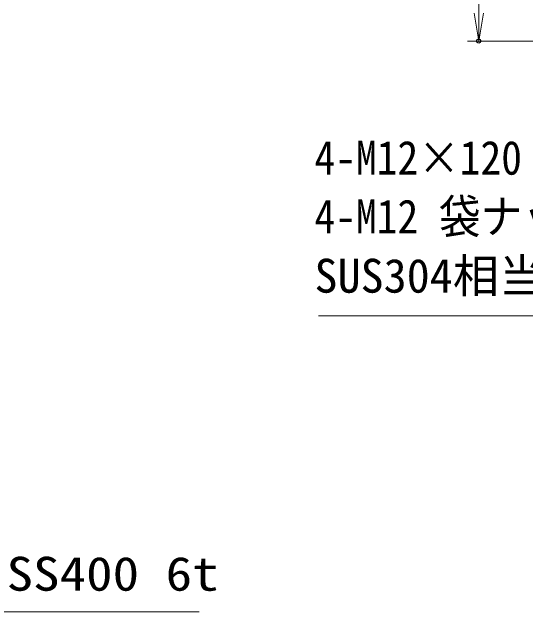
# Model space of a CAD drawing. Units: millimetres, scale not verified. Extents: x -11880 to 11880, y -8400 to 8400.
# Drawn here: x -1279 to 557, y -2681 to -549 of the extents above; entities that cross this region are included whole.
import ezdxf
from ezdxf.enums import TextEntityAlignment as Align

# ---------------------------------------------------------------- set-up
doc = ezdxf.new("R2010")
doc.units = ezdxf.units.MM
doc.header["$LTSCALE"] = 30
doc.header["$PDMODE"] = 32
doc.header["$PDSIZE"] = 15
doc.layers.add('0-2_0', color=7, linetype='Continuous', lineweight=18)
doc.layers.add('0-3_寸法線', color=4, linetype='Continuous', lineweight=18)
doc.layers.add('0-4_Defpoints', color=7, linetype='Continuous')
doc.styles.add('ＭＳ ゴシック', font='')
doc.styles.get('ＭＳ ゴシック').set_extended_font_data('MS Gothic')

# ---------------------------------------------------------------- blocks, each defined once
blk = doc.blocks.new('S40')
at = {"layer": '0-3_寸法線'}
for points in [[(11054485.5, 80229678.5), (11030459.1, 80229678.5), (11015076.2, 80203588), (11013552.5, 80201003.8)], [(11014645.5, 80203842), (11013552.5, 80201003.8), (11015506.9, 80203334.1)]]:
    blk.add_lwpolyline(points, dxfattribs=at)
at = {"layer": '0-3_寸法線', "color": 254, "style": 'ＭＳ ゴシック', "width": 1.15}
blk.add_text('SS400 6t', height=3637, dxfattribs=at).set_placement((11033807.1, 80230869.1), align=Align.BOTTOM_LEFT)
blk = doc.blocks.new('_Open')
at = {"layer": '0-2_0', "color": 4}
blk.add_line((-30, 5), (0, 0), dxfattribs=at)
blk.add_lwpolyline([(-30, -5), (0, 0), (-30, 0)], dxfattribs=at)
blk = doc.blocks.new('S52')
at = {"layer": '0-3_寸法線'}
for points in [[(11067286.5, 80261444.6), (11124449.7, 80261444.6), (11135254.6, 80286938.6), (11136425.2, 80289700.8)], [(11135714.9, 80286743.5), (11136425.2, 80289700.8), (11134794.2, 80287133.7)]]:
    blk.add_lwpolyline(points, dxfattribs=at)
at = {"layer": '0-3_寸法線', "color": 254, "style": 'ＭＳ ゴシック', "width": 0.9}
for s, p in [('4-M12×120 オ－ルアンカ－', (11066854.5, 80275506.7)), ('4-M12 袋ナット', (11066854.5, 80269206.7))]:
    blk.add_text(s, height=3637, dxfattribs=at).set_placement(p, align=Align.BOTTOM_LEFT)
at = {"layer": '0-3_寸法線', "color": 254, "style": 'ＭＳ ゴシック'}
blk.add_text('SUS304相当', height=3637, dxfattribs=at).set_placement((11066854.5, 80262845.1), align=Align.BOTTOM_LEFT)

msp = doc.modelspace()

# ---------------------------------------------------------------- linework, layer by layer
at = {"layer": '0-3_寸法線'}
for p, q in [((391.29, 1146.63), (391.29, -653.37)), ((1738.88, -653.37), (351.29, -653.37))]:
    msp.add_line(p, q, dxfattribs=at)
at = {"layer": '0-4_Defpoints'}
msp.add_point((391.29, -653.37), dxfattribs=at)

# ---------------------------------------------------------------- block references
at = {"layer": '0-3_寸法線', "xscale": 3.333333, "yscale": 3.333333, "rotation": 270}
msp.add_blockref('_Open', (391.29, -653.37), dxfattribs=at)
at = {"layer": '0-3_寸法線', "xscale": 0.03333333, "yscale": 0.03333333}
for name in ['S52', 'S40']:
    msp.add_blockref(name, (-369091.3, -2677017.73), dxfattribs=at)

doc.saveas('drawing.dxf')
